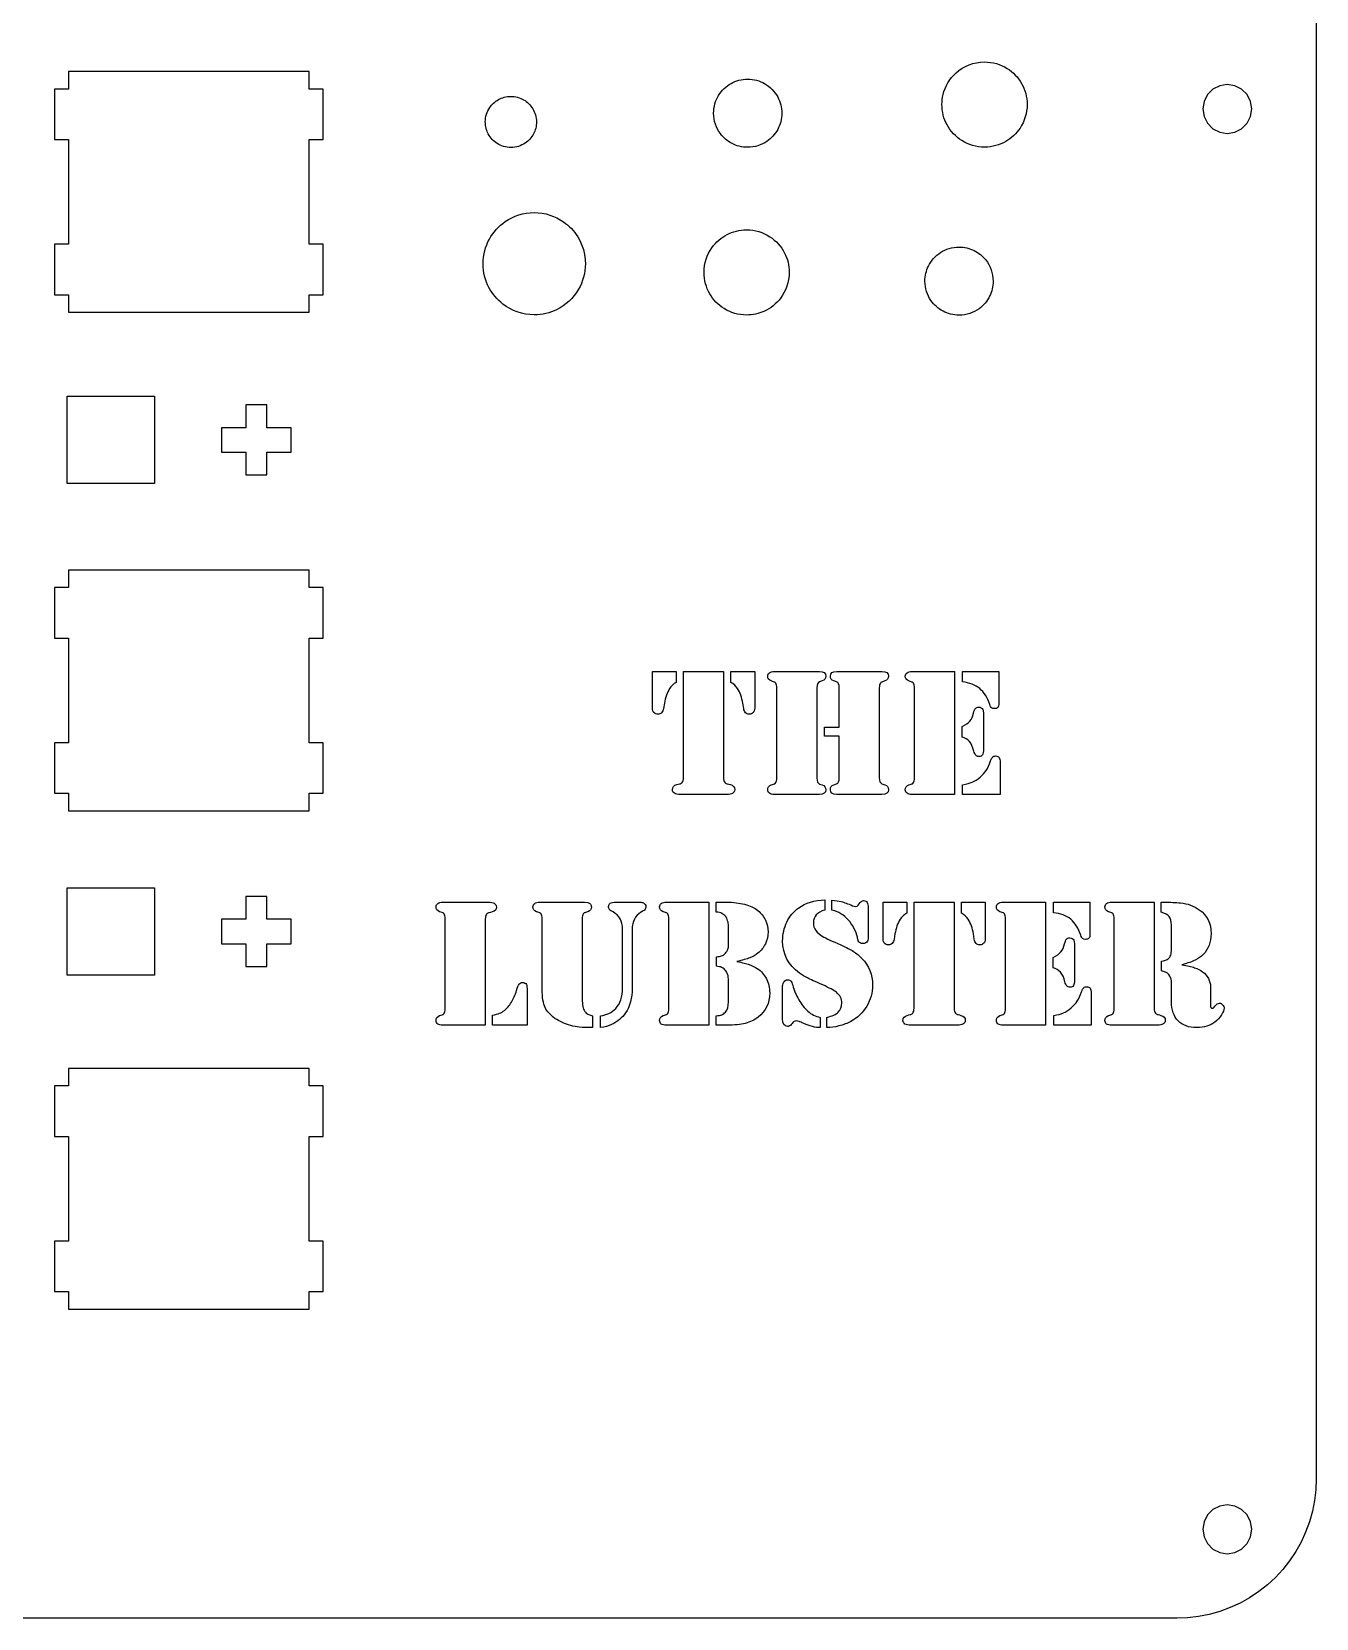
# Model space of a CAD drawing. Extents: x 5 to 266, y 5 to 178.
# Drawn here: x 192.1 to 265.7, y 5 to 96 of the extents above; entities that cross this region are included whole.
import ezdxf

# ---------------------------------------------------------------- set-up
doc = ezdxf.new("R2010")
doc.units = 0
doc.layers.get('0').update_dxf_attribs({"linetype": 'CONTINUOUS'})

msp = doc.modelspace()

# ---------------------------------------------------------------- linework, layer by layer
at = {"color": 7}
for p, q in [((265.701, 170.076), (265.702, 13)), ((194.176, 93.676), (194.176, 92.676)), ((207.976, 93.676), (194.176, 93.676)), ((207.976, 92.676), (207.976, 93.676)), ((260.169, 92.87), (259.779, 92.671)), ((260.602, 92.938), (260.169, 92.87)), ((261.034, 92.87), (260.602, 92.938)), ((261.424, 92.671), (261.034, 92.87)), ((194.176, 92.676), (193.376, 92.676)), ((193.376, 92.676), (193.376, 89.776)), ((208.776, 92.676), (207.976, 92.676)), ((208.776, 89.776), (208.776, 92.676)), ((259.27, 91.971), (259.202, 91.538)), ((259.469, 92.361), (259.27, 91.971)), ((259.779, 92.671), (259.469, 92.361)), ((261.734, 92.361), (261.424, 92.671)), ((261.933, 91.971), (261.734, 92.361)), ((262.001, 91.538), (261.933, 91.971)), ((235.06176, 91.290715), (235.06176, 91.290715)), ((249.12709, 91.790716), (249.12708, 91.790716)), ((259.202, 91.538), (259.27, 91.106)), ((259.27, 91.106), (259.469, 90.716)), ((261.734, 90.716), (261.933, 91.106)), ((261.933, 91.106), (262.001, 91.538)), ((220.99643, 90.790708), (220.99643, 90.790708)), ((259.469, 90.716), (259.779, 90.406)), ((259.779, 90.406), (260.169, 90.207)), ((260.169, 90.207), (260.602, 90.138)), ((260.602, 90.138), (261.034, 90.207)), ((261.034, 90.207), (261.424, 90.406)), ((261.424, 90.406), (261.734, 90.716)), ((193.376, 89.776), (194.176, 89.776)), ((194.176, 89.776), (194.176, 83.776)), ((207.976, 83.776), (207.976, 89.776)), ((207.976, 89.776), (208.776, 89.776)), ((194.176, 83.776), (193.376, 83.776)), ((193.376, 83.776), (193.376, 80.876)), ((208.776, 83.776), (207.976, 83.776)), ((208.776, 80.876), (208.776, 83.776)), ((223.80087, 82.66333), (223.80087, 82.66333)), ((235.48834, 82.16333), (235.48834, 82.16333)), ((247.17582, 81.66333), (247.17582, 81.66333)), ((193.376, 80.876), (194.176, 80.876)), ((194.176, 80.876), (194.176, 79.876)), ((207.976, 79.876), (207.976, 80.876)), ((207.976, 80.876), (208.776, 80.876)), ((194.176, 79.876), (207.976, 79.876)), ((194.10195, 75.062732), (199.10195, 75.062732)), ((194.10195, 70.062732), (194.10195, 75.062732)), ((199.10195, 75.062732), (199.10195, 70.062732)), ((204.336368, 74.562613), (204.336368, 73.262434)), ((205.536295, 74.562613), (204.336368, 74.562613)), ((205.536295, 73.262434), (205.536295, 74.562613)), ((204.336368, 73.262434), (202.936454, 73.262434)), ((202.936454, 73.262434), (202.936454, 71.862519)), ((206.93621, 73.262434), (205.536295, 73.262434)), ((206.93621, 71.862519), (206.93621, 73.262434)), ((202.936454, 71.862519), (204.336368, 71.862519)), ((204.336368, 71.862519), (204.336368, 70.562856)), ((205.536295, 70.562856), (205.536295, 71.862519)), ((205.536295, 71.862519), (206.93621, 71.862519)), ((199.10195, 70.062732), (194.10195, 70.062732)), ((204.336368, 70.562856), (205.536295, 70.562856)), ((194.176, 65.101), (194.176, 64.101)), ((207.976, 65.101), (194.176, 65.101)), ((207.976, 64.101), (207.976, 65.101)), ((194.176, 64.101), (193.376, 64.101)), ((193.376, 64.101), (193.376, 61.201)), ((208.776, 64.101), (207.976, 64.101)), ((208.776, 61.201), (208.776, 64.101)), ((193.376, 61.201), (194.176, 61.201)), ((194.176, 61.201), (194.176, 55.201)), ((207.976, 55.201), (207.976, 61.201)), ((207.976, 61.201), (208.776, 61.201)), ((227.649032, 59.286281), (229.008123, 59.286281)), ((227.649032, 57.172716), (227.649032, 59.286281)), ((229.008123, 59.286281), (229.008123, 58.660997)), ((229.426702, 53.214303), (229.426702, 59.286281)), ((229.426702, 59.286281), (231.721136, 59.286281)), ((231.721136, 59.286281), (231.721136, 53.214303)), ((232.15005, 58.660997), (232.15005, 59.286281)), ((232.15005, 59.286281), (233.50914, 59.286281)), ((233.50914, 59.286281), (233.50914, 57.172716)), ((234.640853, 59.286281), (234.775214, 59.286281)), ((234.775214, 59.286281), (237.079981, 59.286281)), ((237.079981, 59.286281), (237.214341, 59.286281)), ((238.216864, 59.286281), (238.351222, 59.286281)), ((238.351222, 59.286281), (240.650824, 59.286281)), ((240.650824, 59.286281), (240.790349, 59.286281)), ((242.531845, 59.286281), (242.666205, 59.286281)), ((242.666205, 59.286281), (244.965805, 59.286281)), ((244.965805, 59.286281), (244.965805, 52.23245)), ((245.425725, 59.286281), (247.508287, 59.286281)), ((245.425725, 58.681669), (245.425725, 59.286281)), ((247.508287, 59.286281), (247.508287, 57.456936)), ((234.780381, 53.172962), (234.780381, 58.345772)), ((237.074813, 58.345772), (237.074813, 53.172962)), ((237.384873, 58.738512), (237.224676, 58.686836)), ((238.206529, 58.686836), (238.041164, 58.738512)), ((238.356389, 56.092679), (238.356389, 58.345772)), ((240.650824, 58.345772), (240.650824, 53.193631)), ((242.671373, 53.172962), (242.671373, 58.345772)), ((228.331163, 57.472441), (228.279487, 57.157214)), ((232.878689, 57.157214), (232.827013, 57.472441)), ((246.619464, 56.805813), (246.619464, 54.836942)), ((237.514064, 56.092679), (238.356389, 56.092679)), ((237.514064, 55.581083), (237.514064, 56.092679)), ((238.356389, 55.581083), (237.514064, 55.581083)), ((238.356389, 53.193631), (238.356389, 55.581083)), ((245.399901, 55.524237), (245.399901, 56.123685)), ((245.399901, 55.524237), (245.399901, 55.524237)), ((194.176, 55.201), (193.376, 55.201)), ((193.376, 55.201), (193.376, 52.301)), ((208.776, 55.201), (207.976, 55.201)), ((208.776, 52.301), (208.776, 55.201)), ((247.580645, 54.056628), (247.580645, 52.23245)), ((237.224676, 52.831895), (237.384873, 52.78022)), ((238.041164, 52.790554), (238.206529, 52.8474)), ((240.805854, 52.8474), (240.971218, 52.790554)), ((245.430905, 52.23245), (245.430905, 52.790554)), ((193.376, 52.301), (194.176, 52.301)), ((194.176, 52.301), (194.176, 51.301)), ((207.976, 51.301), (207.976, 52.301)), ((207.976, 52.301), (208.776, 52.301)), ((229.421534, 52.23245), (229.251002, 52.23245)), ((231.726304, 52.23245), (229.421534, 52.23245)), ((231.896836, 52.23245), (231.726304, 52.23245)), ((234.775214, 52.23245), (234.640853, 52.23245)), ((237.079981, 52.23245), (234.775214, 52.23245)), ((237.214341, 52.23245), (237.079981, 52.23245)), ((238.351222, 52.23245), (238.206529, 52.23245)), ((240.650824, 52.23245), (238.351222, 52.23245)), ((240.790349, 52.23245), (240.650824, 52.23245)), ((242.666205, 52.23245), (242.531845, 52.23245)), ((244.965805, 52.23245), (242.666205, 52.23245)), ((247.580645, 52.23245), (245.430905, 52.23245)), ((194.176, 51.301), (207.976, 51.301)), ((194.10195, 46.875495), (199.10195, 46.875495)), ((194.10195, 41.875495), (194.10195, 46.875495)), ((199.10195, 46.875495), (199.10195, 41.875495)), ((204.336368, 46.375376), (204.336368, 45.075197)), ((205.536295, 46.375376), (204.336368, 46.375376)), ((205.536295, 45.075197), (205.536295, 46.375376)), ((215.629096, 46.057115), (215.763454, 46.057115)), ((215.763454, 46.057115), (218.068224, 46.057115)), ((218.068224, 46.057115), (218.243923, 46.057115)), ((221.184312, 46.057115), (221.31867, 46.057115)), ((221.31867, 46.057115), (223.623439, 46.057115)), ((223.623439, 46.057115), (223.757797, 46.057115)), ((223.757797, 46.057115), (223.943834, 46.036451)), ((225.550971, 46.057115), (226.817042, 46.057115)), ((228.444851, 46.057115), (228.579209, 46.057115)), ((228.579209, 46.057115), (230.878809, 46.057115)), ((230.878809, 46.057115), (230.878809, 39.003284)), ((231.29739, 45.488676), (231.29739, 46.057115)), ((231.29739, 46.057115), (231.891668, 46.057115)), ((237.529566, 46.196643), (237.529566, 45.602362)), ((237.529566, 46.196643), (237.529566, 46.196643)), ((237.93781, 45.602362), (237.93781, 46.170804)), ((237.93781, 45.602362), (237.93781, 45.602362)), ((239.436426, 45.881416), (239.550115, 46.031278)), ((240.020372, 45.726386), (240.020372, 44.021064)), ((240.867864, 46.057115), (242.226955, 46.057115)), ((240.867864, 43.943549), (240.867864, 46.057115)), ((242.226955, 46.057115), (242.226955, 45.43183)), ((242.645533, 39.985136), (242.645533, 46.057115)), ((242.645533, 46.057115), (244.939968, 46.057115)), ((244.939968, 46.057115), (244.939968, 39.985136)), ((245.368882, 45.43183), (245.368882, 46.057115)), ((245.368882, 46.057115), (246.727972, 46.057115)), ((246.727972, 46.057115), (246.727972, 43.943549)), ((247.751166, 46.057115), (247.885524, 46.057115)), ((247.885524, 46.057115), (250.185124, 46.057115)), ((250.185124, 46.057115), (250.185124, 39.003284)), ((250.645046, 46.057115), (252.727606, 46.057115)), ((250.645046, 45.452502), (250.645046, 46.057115)), ((252.727606, 46.057115), (252.727606, 44.22777)), ((253.973007, 46.057115), (254.107365, 46.057115)), ((254.107365, 46.057115), (256.406968, 46.057115)), ((256.406968, 46.057115), (256.406968, 39.985136)), ((256.81522, 45.483501), (256.81522, 46.057107)), ((256.81522, 46.057107), (256.949578, 46.057107)), ((204.336368, 45.075197), (202.936454, 45.075197)), ((202.936454, 45.075197), (202.936454, 43.675282)), ((206.93621, 45.075197), (205.536295, 45.075197)), ((206.93621, 43.675282), (206.93621, 45.075197)), ((215.768622, 39.943795), (215.768622, 45.116606)), ((218.063054, 45.080432), (218.063054, 39.003284)), ((221.323837, 41.065174), (221.323837, 45.116606)), ((223.618272, 45.116611), (223.618272, 40.780958)), ((228.584377, 39.943795), (228.584377, 45.116606)), ((232.005357, 43.809191), (232.005357, 44.703194)), ((247.890692, 39.943795), (247.890692, 45.116606)), ((254.112533, 39.943795), (254.112533, 45.116606)), ((257.399163, 43.375102), (257.399163, 44.744528)), ((202.936454, 43.675282), (204.336368, 43.675282)), ((204.336368, 43.675282), (204.336368, 42.375619)), ((205.536295, 42.375619), (205.536295, 43.675282)), ((205.536295, 43.675282), (206.93621, 43.675282)), ((225.933376, 41.137519), (225.933376, 44.506823)), ((226.481146, 44.506813), (226.481146, 41.132341)), ((232.005357, 43.52497), (232.005357, 43.809191)), ((241.549994, 44.243274), (241.498316, 43.928047)), ((246.09752, 43.928047), (246.045842, 44.243274)), ((231.312892, 42.38809), (231.312892, 42.925525)), ((250.619197, 42.295071), (250.619197, 42.894519)), ((251.838759, 43.576646), (251.838759, 41.607776)), ((199.10195, 41.875495), (194.10195, 41.875495)), ((204.336368, 42.375619), (205.536295, 42.375619)), ((232.485946, 42.656806), (232.485946, 42.656806)), ((250.619197, 42.295071), (250.619197, 42.295071)), ((256.820387, 42.114196), (256.820387, 42.667133)), ((257.993441, 42.460427), (257.993433, 42.460435)), ((220.455673, 41.106515), (220.455673, 39.003284)), ((221.323832, 41.065179), (221.323837, 41.065174)), ((232.005357, 40.346869), (232.005357, 41.519926)), ((235.11111, 39.375364), (235.11111, 41.256385)), ((257.399155, 40.341694), (257.399155, 41.209858)), ((259.636744, 41.209866), (259.636744, 40.140164)), ((252.799943, 40.827461), (252.799943, 39.003284)), ((218.481635, 39.003284), (218.481635, 39.58206)), ((224.20221, 39.540724), (224.20221, 38.863761)), ((224.677637, 38.863756), (224.677637, 39.540718)), ((231.29739, 39.003284), (231.29739, 39.545886)), ((237.26085, 39.452879), (237.26085, 39.452869)), ((237.26085, 39.452869), (237.26085, 38.863756)), ((237.653589, 38.863756), (237.653589, 39.452869)), ((250.650203, 39.003284), (250.650203, 39.561388)), ((215.763454, 39.003284), (215.629096, 39.003284)), ((218.063054, 39.003284), (215.763454, 39.003284)), ((220.455673, 39.003284), (218.481635, 39.003284)), ((224.20221, 38.863761), (224.088521, 38.863761)), ((224.677637, 38.863745), (224.677637, 38.863756)), ((228.579209, 39.003284), (228.444851, 39.003284)), ((230.878809, 39.003284), (228.579209, 39.003284)), ((231.912338, 39.003284), (231.29739, 39.003284)), ((242.640366, 39.003284), (242.469834, 39.003284)), ((244.945136, 39.003284), (242.640366, 39.003284)), ((245.115668, 39.003284), (244.945136, 39.003284)), ((247.885524, 39.003284), (247.751166, 39.003284)), ((250.185124, 39.003284), (247.885524, 39.003284)), ((252.799943, 39.003284), (250.650203, 39.003284)), ((254.107365, 39.003284), (253.973007, 39.003284)), ((256.412135, 39.003284), (254.107365, 39.003284)), ((256.587834, 39.003284), (256.412135, 39.003284)), ((194.176, 36.526), (194.176, 35.526)), ((207.976, 36.526), (194.176, 36.526)), ((207.976, 35.526), (207.976, 36.526)), ((194.176, 35.526), (193.376, 35.526)), ((193.376, 35.526), (193.376, 32.626)), ((208.776, 35.526), (207.976, 35.526)), ((208.776, 32.626), (208.776, 35.526)), ((193.376, 32.626), (194.176, 32.626)), ((194.176, 32.626), (194.176, 26.626)), ((207.976, 26.626), (207.976, 32.626)), ((207.976, 32.626), (208.776, 32.626)), ((194.176, 26.626), (193.376, 26.626)), ((193.376, 26.626), (193.376, 23.726)), ((208.776, 26.626), (207.976, 26.626)), ((208.776, 23.726), (208.776, 26.626)), ((193.376, 23.726), (194.176, 23.726)), ((194.176, 23.726), (194.176, 22.726)), ((207.976, 22.726), (207.976, 23.726)), ((207.976, 23.726), (208.776, 23.726)), ((194.176, 22.726), (207.976, 22.726)), ((265.702, 13), (265.677, 12.373)), ((265.677, 12.373), (265.603, 11.749)), ((259.469, 10.923), (259.27, 10.533)), ((259.779, 11.233), (259.469, 10.923)), ((260.169, 11.432), (259.779, 11.233)), ((260.602, 11.5), (260.169, 11.432)), ((261.034, 11.432), (260.602, 11.5)), ((261.424, 11.233), (261.034, 11.432)), ((261.734, 10.923), (261.424, 11.233)), ((261.933, 10.533), (261.734, 10.923)), ((265.48, 11.133), (265.31, 10.528)), ((265.603, 11.749), (265.48, 11.133)), ((259.27, 10.533), (259.202, 10.1)), ((259.202, 10.1), (259.27, 9.668)), ((262.001, 10.1), (261.933, 10.533)), ((261.933, 9.668), (262.001, 10.1)), ((265.31, 10.528), (265.093, 9.939)), ((259.27, 9.668), (259.469, 9.278)), ((259.469, 9.278), (259.779, 8.968)), ((261.424, 8.968), (261.734, 9.278)), ((261.734, 9.278), (261.933, 9.668)), ((264.83, 9.369), (264.523, 8.821)), ((265.093, 9.939), (264.83, 9.369)), ((259.779, 8.968), (260.169, 8.769)), ((260.169, 8.769), (260.602, 8.701)), ((260.602, 8.701), (261.034, 8.769)), ((261.034, 8.769), (261.424, 8.968)), ((264.174, 8.298), (263.785, 7.805)), ((264.523, 8.821), (264.174, 8.298)), ((263.358, 7.344), (262.897, 6.917)), ((263.785, 7.805), (263.358, 7.344)), ((262.404, 6.528), (261.881, 6.179)), ((262.897, 6.917), (262.404, 6.528)), ((260.763, 5.609), (260.174, 5.392)), ((261.333, 5.872), (260.763, 5.609)), ((261.881, 6.179), (261.333, 5.872)), ((257.702, 5), (13.001, 5)), ((258.328, 5.025), (257.702, 5)), ((258.953, 5.099), (258.328, 5.025)), ((259.568, 5.222), (258.953, 5.099)), ((260.174, 5.392), (259.568, 5.222))]:
    msp.add_line(p, q, dxfattribs=at)
for points in [[(245.05144, 93.606858), (245.48414, 93.99622), (246.05671, 94.233169), (246.68463, 94.23317)], [(246.68463, 94.23317), (247.1617, 94.233171), (247.60683, 94.096395), (247.98293, 93.859916)], [(247.98293, 93.859916), (248.32239, 93.646479), (248.60562, 93.351823), (248.80536, 93.003207)], [(231.44107, 92.311053), (231.61613, 92.596401), (231.86241, 92.833341), (232.15516, 92.997127)], [(232.15516, 92.997127), (232.437, 93.154802), (232.7619, 93.244679), (233.1078, 93.244678)], [(233.1078, 93.244678), (233.46046, 93.244678), (233.79129, 93.151248), (234.07691, 92.987801)], [(234.07691, 92.987801), (234.39222, 92.807355), (234.65242, 92.541564), (234.82602, 92.221913)], [(244.30807, 92.356593), (244.42445, 92.847218), (244.68883, 93.280558), (245.05144, 93.606858)], [(248.80536, 93.003207), (249.01007, 92.645936), (249.12709, 92.231992), (249.12709, 91.790716)], [(218.32292, 91.620564), (218.45041, 91.805808), (218.61942, 91.96027), (218.8165, 92.070526)], [(218.8165, 92.070526), (219.02787, 92.188775), (219.27154, 92.256179), (219.53095, 92.256179)], [(219.53095, 92.256179), (219.79736, 92.256181), (220.04717, 92.185089), (220.26244, 92.060848)], [(220.26244, 92.060848), (220.47654, 91.937284), (220.65647, 91.761144), (220.78459, 91.550071)], [(231.15383, 91.290715), (231.15383, 91.664662), (231.25888, 92.014075), (231.44107, 92.311053)], [(234.82602, 92.221913), (234.97637, 91.945091), (235.06176, 91.627876), (235.06176, 91.290715)], [(244.24217, 91.790716), (244.24217, 91.985509), (244.26497, 92.174976), (244.30807, 92.356593)], [(218.06548, 90.790708), (218.06548, 91.098772), (218.16058, 91.384634), (218.32292, 91.620564)], [(220.78459, 91.550071), (220.91903, 91.328613), (220.99643, 91.0687), (220.99643, 90.790708)], [(231.543, 90.120312), (231.2986, 90.446543), (231.15383, 90.851723), (231.15383, 91.290715)], [(235.06176, 91.290715), (235.06176, 90.955948), (234.97756, 90.640843), (234.82921, 90.365418)], [(244.53621, 90.627882), (244.34868, 90.973635), (244.24217, 91.369738), (244.24217, 91.790716)], [(249.12708, 91.790716), (249.12708, 91.292983), (248.9782, 90.830024), (248.72254, 90.443942)], [(218.23786, 90.100523), (218.12785, 90.306191), (218.06548, 90.541166), (218.06548, 90.790708)], [(218.74917, 89.550957), (218.53476, 89.686449), (218.35793, 89.876027), (218.23786, 90.100523)], [(220.82766, 90.107316), (220.71503, 89.894037), (220.55132, 89.711905), (220.35281, 89.577203)], [(220.99643, 90.790708), (220.99643, 90.543909), (220.93543, 90.311359), (220.82766, 90.107316)], [(232.18831, 89.56618), (231.93461, 89.701729), (231.71432, 89.891623), (231.543, 90.120312)], [(234.82921, 90.365418), (234.67895, 90.086462), (234.46287, 89.848209), (234.20175, 89.671456)], [(245.38689, 89.721163), (245.03118, 89.944684), (244.73717, 90.257374), (244.53621, 90.627882)], [(248.72254, 90.443942), (248.5137, 90.128565), (248.23361, 89.864487), (247.90522, 89.674655)], [(219.53095, 89.325236), (219.24352, 89.325236), (218.97542, 89.407986), (218.74917, 89.550957)], [(220.35281, 89.577203), (220.11843, 89.418157), (219.83554, 89.325234), (219.53095, 89.325236)], [(233.1078, 89.336754), (232.77538, 89.336753), (232.46235, 89.419764), (232.18831, 89.56618)], [(234.20175, 89.671456), (233.88961, 89.460164), (233.51312, 89.336754), (233.1078, 89.336754)], [(246.68462, 89.348263), (246.20779, 89.348263), (245.76288, 89.484903), (245.38689, 89.721163)], [(247.90522, 89.674655), (247.54611, 89.467063), (247.12924, 89.348262), (246.68462, 89.348263)], [(219.20898, 85.078577), (219.68107, 85.403863), (220.25326, 85.594309), (220.86993, 85.59431)], [(220.86993, 85.59431), (221.49423, 85.594309), (222.07294, 85.399119), (222.54837, 85.066436)], [(218.3002, 84.074081), (218.5211, 84.4756), (218.83336, 84.819768), (219.20898, 85.078577)], [(222.54837, 85.066436), (222.87369, 84.838793), (223.15064, 84.546772), (223.36075, 84.208861)], [(231.92426, 84.333603), (232.26014, 84.507545), (232.64154, 84.605804), (233.04589, 84.605804)], [(233.04589, 84.605804), (233.53729, 84.605804), (233.9948, 84.460684), (234.3779, 84.210963)], [(217.93899, 82.66333), (217.93898, 83.174744), (218.06996, 83.655567), (218.3002, 84.074081)], [(223.36075, 84.208861), (223.63975, 83.76017), (223.80088, 83.230567), (223.80087, 82.66333)], [(231.05836, 83.583286), (231.28277, 83.896842), (231.57954, 84.155083), (231.92426, 84.333603)], [(234.3779, 84.210963), (234.73508, 83.978136), (235.02757, 83.654382), (235.22254, 83.27254)], [(230.60344, 82.16333), (230.60344, 82.69292), (230.77198, 83.183145), (231.05836, 83.583286)], [(235.22254, 83.27254), (235.39249, 82.93969), (235.48834, 82.5627), (235.48834, 82.16333)], [(243.46989, 82.52954), (243.62769, 82.84809), (243.86982, 83.117453), (244.16709, 83.308443)], [(244.16709, 83.308443), (244.47134, 83.503921), (244.83336, 83.617302), (245.22186, 83.6173)], [(245.22186, 83.6173), (245.53361, 83.6173), (245.8283, 83.54429), (246.08978, 83.414441)], [(246.08978, 83.414441), (246.34826, 83.28608), (246.57429, 83.102173), (246.75223, 82.87833)], [(246.75223, 82.87833), (247.0174, 82.54478), (247.17582, 82.12256), (247.17582, 81.66333)], [(218.27548, 81.29852), (218.06061, 81.70613), (217.93899, 82.17053), (217.93899, 82.66333)], [(223.80087, 82.66333), (223.80087, 82.13037), (223.65862, 81.63063), (223.41001, 81.20002)], [(230.93169, 80.93951), (230.72295, 81.29935), (230.60344, 81.71738), (230.60344, 82.16333)], [(235.48834, 82.16333), (235.48834, 81.61458), (235.30738, 81.10809), (235.00187, 80.7003)], [(243.26789, 81.66333), (243.26789, 81.9744), (243.34059, 82.26848), (243.46989, 82.52954)], [(219.06854, 80.35114), (218.74166, 80.60618), (218.47026, 80.92901), (218.27548, 81.29852)], [(223.41001, 81.20002), (223.11842, 80.69494), (222.68051, 80.28496), (222.15421, 80.028)], [(243.61238, 80.55505), (243.39511, 80.86997), (243.26789, 81.25179), (243.26789, 81.66333)], [(247.17582, 81.66333), (247.17582, 81.35533), (247.10452, 81.06398), (246.97763, 80.80486)], [(220.86993, 79.73238), (220.19075, 79.73238), (219.56552, 79.9634), (219.06854, 80.35114)], [(231.7511, 80.09193), (231.41377, 80.30323), (231.13175, 80.59464), (230.93169, 80.93951)], [(233.04589, 79.72087), (232.5703, 79.72087), (232.12646, 79.8568), (231.7511, 80.09193)], [(235.00187, 80.7003), (234.75294, 80.36804), (234.42134, 80.1013), (234.03758, 79.93059)], [(244.30571, 79.93701), (244.02794, 80.08472), (243.79005, 80.29752), (243.61238, 80.55505)], [(246.37205, 80.08359), (246.04936, 79.84824), (245.65183, 79.70936), (245.22186, 79.70936)], [(246.97763, 80.80486), (246.83702, 80.51782), (246.6281, 80.27033), (246.37205, 80.08359)], [(222.15421, 80.028), (221.76639, 79.83864), (221.33057, 79.73238), (220.86993, 79.73238)], [(234.03758, 79.93059), (233.73453, 79.79579), (233.39896, 79.72087), (233.04589, 79.72087)], [(245.22186, 79.70936), (244.89079, 79.70936), (244.57895, 79.79166), (244.30571, 79.93701)], [(234.253281, 59.017565), (234.253281, 59.103692), (234.286009, 59.169149), (234.351465, 59.213936)], [(234.351465, 59.213936), (234.420368, 59.262166), (234.516831, 59.286281), (234.640853, 59.286281)], [(237.214341, 59.286281), (237.458943, 59.286281), (237.581244, 59.196709), (237.581244, 59.017565)], [(237.844793, 59.017565), (237.844793, 59.196709), (237.968817, 59.286281), (238.216864, 59.286281)], [(240.790349, 59.286281), (241.048732, 59.286281), (241.177924, 59.196709), (241.177924, 59.017565)], [(242.144272, 59.017565), (242.144272, 59.103692), (242.177, 59.169149), (242.242457, 59.213936)], [(242.242457, 59.213936), (242.311359, 59.262166), (242.407822, 59.286281), (242.531845, 59.286281)], [(228.630885, 58.304431), (228.482747, 58.070164), (228.382839, 57.792834), (228.331163, 57.472441)], [(229.008123, 58.660997), (228.846203, 58.56798), (228.720457, 58.449125), (228.630885, 58.304431)], [(232.527287, 58.304431), (232.434271, 58.449125), (232.308525, 58.56798), (232.15005, 58.660997)], [(232.827013, 57.472441), (232.775336, 57.792834), (232.675428, 58.070164), (232.527287, 58.304431)], [(234.459987, 58.738512), (234.322183, 58.783299), (234.253281, 58.876317), (234.253281, 59.017565)], [(234.656358, 58.666164), (234.639125, 58.676501), (234.573668, 58.700616), (234.459987, 58.738512)], [(234.718368, 58.609321), (234.697699, 58.640327), (234.677029, 58.659274), (234.656358, 58.666164)], [(234.780381, 58.345772), (234.780381, 58.46635), (234.75971, 58.5542), (234.718368, 58.609321)], [(237.224676, 58.686836), (237.124768, 58.652386), (237.074813, 58.538698), (237.074813, 58.345772)], [(237.581244, 59.017565), (237.581244, 58.872872), (237.515787, 58.779854), (237.384873, 58.738512)], [(238.041164, 58.738512), (237.91025, 58.779854), (237.844793, 58.872872), (237.844793, 59.017565)], [(238.356389, 58.345772), (238.356389, 58.538698), (238.306436, 58.652386), (238.206529, 58.686836)], [(240.712834, 58.609321), (240.671494, 58.5542), (240.650824, 58.46635), (240.650824, 58.345772)], [(240.76968, 58.666164), (240.752447, 58.659267), (240.733498, 58.64032), (240.712834, 58.609321)], [(240.971218, 58.738512), (240.857529, 58.700616), (240.790349, 58.676501), (240.76968, 58.666164)], [(241.177924, 59.017565), (241.177924, 58.876317), (241.109022, 58.783299), (240.971218, 58.738512)], [(242.350978, 58.738512), (242.213174, 58.783299), (242.144272, 58.876317), (242.144272, 59.017565)], [(242.547349, 58.666164), (242.530116, 58.676501), (242.464659, 58.700616), (242.350978, 58.738512)], [(242.60936, 58.609321), (242.588689, 58.640327), (242.568018, 58.659274), (242.547349, 58.666164)], [(242.671373, 58.345772), (242.671373, 58.46635), (242.650702, 58.5542), (242.60936, 58.609321)], [(246.407578, 58.304431), (246.156086, 58.514581), (245.828802, 58.640327), (245.425725, 58.681669)], [(246.986354, 57.389759), (246.85544, 57.789389), (246.662514, 58.09428), (246.407578, 58.304431)], [(247.084538, 57.198555), (247.050087, 57.22956), (247.017359, 57.293295), (246.986354, 57.389759)], [(247.508287, 57.456936), (247.508287, 57.350138), (247.487616, 57.272624), (247.446274, 57.224394)], [(227.731715, 56.929836), (227.676593, 56.991849), (227.649032, 57.072809), (227.649032, 57.172716)], [(227.953925, 56.836819), (227.864351, 56.836819), (227.790281, 56.867825), (227.731715, 56.929836)], [(228.165798, 56.919501), (228.110676, 56.86438), (228.040052, 56.836819), (227.953925, 56.836819)], [(228.279487, 57.157214), (228.262254, 57.057305), (228.224357, 56.978068), (228.165798, 56.919501)], [(232.987207, 56.919501), (232.932086, 56.978068), (232.895913, 57.057305), (232.878689, 57.157214)], [(233.20425, 56.836819), (233.118123, 56.836819), (233.045776, 56.86438), (232.987207, 56.919501)], [(233.421291, 56.929836), (233.366169, 56.867825), (233.293822, 56.836819), (233.20425, 56.836819)], [(233.50914, 57.172716), (233.50914, 57.072809), (233.479857, 56.991849), (233.421291, 56.929836)], [(245.399901, 56.123685), (245.599717, 56.220147), (245.747855, 56.325223), (245.844317, 56.438912)], [(245.844317, 56.438912), (245.94078, 56.5526), (246.011406, 56.704184), (246.056192, 56.893665)], [(246.056192, 56.893665), (246.083753, 57.024577), (246.119926, 57.114149), (246.164711, 57.162381)], [(246.164711, 57.162381), (246.209498, 57.214058), (246.273233, 57.239896), (246.355915, 57.239896)], [(246.355915, 57.239896), (246.466158, 57.239896), (246.54195, 57.196832), (246.58329, 57.110705)], [(246.58329, 57.110705), (246.607406, 57.065918), (246.619464, 56.964287), (246.619464, 56.805813)], [(247.249903, 57.152046), (247.174112, 57.152046), (247.11899, 57.167549), (247.084538, 57.198555)], [(247.446274, 57.224394), (247.404933, 57.176162), (247.339476, 57.152046), (247.249903, 57.152046)], [(245.81848, 55.271023), (245.711682, 55.398492), (245.572156, 55.482897), (245.399901, 55.524237)], [(246.071694, 54.723253), (246.013128, 54.960966), (245.928723, 55.143556), (245.81848, 55.271023)], [(246.180216, 54.480374), (246.135429, 54.528606), (246.099255, 54.609566), (246.071694, 54.723253)], [(246.619464, 54.836942), (246.619464, 54.675023), (246.600516, 54.563057), (246.562621, 54.501046)], [(246.36625, 54.408026), (246.287012, 54.408026), (246.225001, 54.432142), (246.180216, 54.480374)], [(246.562621, 54.501046), (246.52817, 54.439033), (246.462713, 54.408026), (246.36625, 54.408026)], [(246.779661, 53.61221), (246.869233, 53.750014), (246.953638, 53.930881), (247.032875, 54.154812)], [(247.032875, 54.154812), (247.070773, 54.265055), (247.110391, 54.339125), (247.151732, 54.377022)], [(247.151732, 54.377022), (247.193074, 54.418363), (247.249917, 54.439033), (247.322263, 54.439033)], [(247.322263, 54.439033), (247.418727, 54.439033), (247.485906, 54.40975), (247.523802, 54.351183)], [(247.523802, 54.351183), (247.561697, 54.296062), (247.580645, 54.197876), (247.580645, 54.056628)], [(228.791082, 52.511503), (228.791082, 52.663087), (228.873765, 52.757826), (229.039129, 52.795722)], [(229.039129, 52.795722), (229.173488, 52.830174), (229.252726, 52.850845), (229.276842, 52.857735)], [(229.276842, 52.857735), (229.300957, 52.868071), (229.325072, 52.890464), (229.349187, 52.924915)], [(229.349187, 52.924915), (229.400863, 52.983481), (229.426702, 53.079944), (229.426702, 53.214303)], [(231.721136, 53.214303), (231.721136, 53.079944), (231.746975, 52.983481), (231.798651, 52.924915)], [(231.798651, 52.924915), (231.826212, 52.890463), (231.852051, 52.868069), (231.876166, 52.857735)], [(231.876166, 52.857735), (231.900281, 52.850838), (231.979517, 52.830167), (232.113876, 52.795722)], [(232.113876, 52.795722), (232.279241, 52.757826), (232.361923, 52.663087), (232.361923, 52.511503)], [(234.253281, 52.501166), (234.253281, 52.642415), (234.322183, 52.735433), (234.459987, 52.78022)], [(234.459987, 52.78022), (234.573675, 52.818115), (234.639132, 52.840508), (234.656358, 52.8474)], [(234.656358, 52.8474), (234.677029, 52.857736), (234.697699, 52.878406), (234.718368, 52.90941)], [(234.718368, 52.90941), (234.75971, 52.964532), (234.780381, 53.052382), (234.780381, 53.172962)], [(237.074813, 53.172962), (237.074813, 52.980036), (237.124768, 52.866348), (237.224676, 52.831895)], [(237.384873, 52.78022), (237.515787, 52.738879), (237.581244, 52.645862), (237.581244, 52.501166)], [(237.844793, 52.506334), (237.844793, 52.651029), (237.91025, 52.745769), (238.041164, 52.790554)], [(238.206529, 52.8474), (238.306436, 52.878406), (238.356389, 52.993816), (238.356389, 53.193631)], [(240.650824, 53.193631), (240.650824, 53.004151), (240.7025, 52.88874), (240.805854, 52.8474)], [(240.971218, 52.790554), (241.109022, 52.745769), (241.177924, 52.651029), (241.177924, 52.506334)], [(242.144272, 52.501166), (242.144272, 52.642415), (242.213174, 52.735433), (242.350978, 52.78022)], [(242.350978, 52.78022), (242.464666, 52.818115), (242.530123, 52.840508), (242.547349, 52.8474)], [(242.547349, 52.8474), (242.568018, 52.857736), (242.588689, 52.878406), (242.60936, 52.90941)], [(242.60936, 52.90941), (242.650702, 52.964532), (242.671373, 53.052382), (242.671373, 53.172962)], [(245.430905, 52.790554), (245.654838, 52.825007), (245.839151, 52.873238), (245.983845, 52.93525)], [(245.983845, 52.93525), (246.131983, 52.997261), (246.280123, 53.092001), (246.428263, 53.21947)], [(246.428263, 53.21947), (246.576401, 53.346938), (246.693534, 53.477851), (246.779661, 53.61221)], [(228.904771, 52.299628), (228.828979, 52.34786), (228.791082, 52.418485), (228.791082, 52.511503)], [(229.251002, 52.23245), (229.099419, 52.23245), (228.984009, 52.254843), (228.904771, 52.299628)], [(232.227565, 52.29446), (232.162109, 52.25312), (232.051866, 52.23245), (231.896836, 52.23245)], [(232.361923, 52.511503), (232.361923, 52.42193), (232.317137, 52.349582), (232.227565, 52.29446)], [(234.351465, 52.299628), (234.286009, 52.34786), (234.253281, 52.415039), (234.253281, 52.501166)], [(234.640853, 52.23245), (234.516831, 52.23245), (234.420368, 52.254843), (234.351465, 52.299628)], [(237.581244, 52.501166), (237.581244, 52.322022), (237.458943, 52.23245), (237.214341, 52.23245)], [(238.206529, 52.23245), (237.965372, 52.23245), (237.844793, 52.323745), (237.844793, 52.506334)], [(241.177924, 52.506334), (241.177924, 52.323745), (241.048732, 52.23245), (240.790349, 52.23245)], [(242.242457, 52.299628), (242.177, 52.34786), (242.144272, 52.415039), (242.144272, 52.501166)], [(242.531845, 52.23245), (242.407822, 52.23245), (242.311359, 52.254843), (242.242457, 52.299628)], [(215.241521, 45.788399), (215.241521, 45.874526), (215.27425, 45.939983), (215.339708, 45.98477)], [(215.448227, 45.509345), (215.310423, 45.554132), (215.241521, 45.64715), (215.241521, 45.788399)], [(215.339708, 45.98477), (215.408609, 46.033), (215.505072, 46.057115), (215.629096, 46.057115)], [(215.644598, 45.436998), (215.627365, 45.447334), (215.561908, 45.47145), (215.448227, 45.509345)], [(218.455796, 45.493843), (218.321437, 45.462838), (218.2422, 45.442167), (218.218084, 45.43183)], [(218.243923, 46.057115), (218.395506, 46.057115), (218.504027, 46.036445), (218.569485, 45.995104)], [(218.703843, 45.778064), (218.703843, 45.626479), (218.621161, 45.531739), (218.455796, 45.493843)], [(218.569485, 45.995104), (218.659057, 45.939983), (218.703843, 45.867636), (218.703843, 45.778064)], [(220.796739, 45.783231), (220.796739, 45.872803), (220.829468, 45.939983), (220.894924, 45.98477)], [(221.003445, 45.509345), (220.865641, 45.554132), (220.796739, 45.645428), (220.796739, 45.783231)], [(220.894924, 45.98477), (220.963825, 46.033), (221.060287, 46.057115), (221.184312, 46.057115)], [(221.199814, 45.436998), (221.182598, 45.447334), (221.117142, 45.47145), (221.003445, 45.509345)], [(223.938667, 45.509351), (223.824977, 45.471455), (223.757797, 45.447339), (223.737128, 45.437003)], [(224.145372, 45.783237), (224.145372, 45.645433), (224.07647, 45.554138), (223.938667, 45.509351)], [(223.943834, 46.036451), (224.0024, 46.019218), (224.050631, 45.988212), (224.088527, 45.943434)], [(224.088527, 45.943434), (224.126424, 45.898647), (224.145372, 45.845248), (224.145372, 45.783237)], [(225.13239, 45.809068), (225.13239, 45.898642), (225.165119, 45.962376), (225.230577, 46.000272)], [(225.178901, 45.633369), (225.147893, 45.674711), (225.13239, 45.733277), (225.13239, 45.809068)], [(225.390774, 45.493843), (225.283976, 45.548965), (225.213351, 45.595473), (225.178901, 45.633369)], [(225.230577, 46.000272), (225.296033, 46.038167), (225.402831, 46.057115), (225.550971, 46.057115)], [(225.933376, 44.506823), (225.933376, 44.978801), (225.752509, 45.307808), (225.390774, 45.493843)], [(226.817042, 46.057115), (226.92384, 46.057115), (226.994465, 46.053666), (227.028915, 46.04677)], [(227.189112, 45.607522), (227.171879, 45.590288), (227.09781, 45.543779), (226.966905, 45.467994)], [(227.028915, 46.04677), (227.066812, 46.04333), (227.102986, 46.031272), (227.137437, 46.010596)], [(227.137437, 46.010596), (227.227009, 45.958919), (227.271795, 45.888295), (227.271795, 45.798723)], [(227.271795, 45.798723), (227.271795, 45.72293), (227.244234, 45.659197), (227.189112, 45.607522)], [(228.057276, 45.788399), (228.057276, 45.874526), (228.090005, 45.939983), (228.155463, 45.98477)], [(228.263982, 45.509345), (228.126178, 45.554132), (228.057276, 45.64715), (228.057276, 45.788399)], [(228.155463, 45.98477), (228.224364, 46.033), (228.320827, 46.057115), (228.444851, 46.057115)], [(228.460353, 45.436998), (228.44312, 45.447334), (228.377663, 45.47145), (228.263982, 45.509345)], [(231.62295, 45.411161), (231.543714, 45.449057), (231.435194, 45.474895), (231.29739, 45.488676)], [(231.891668, 46.057115), (232.677149, 46.057115), (233.276595, 45.895196), (233.690007, 45.571358)], [(233.690007, 45.571358), (233.879487, 45.423218), (234.024182, 45.244073), (234.12409, 45.033923)], [(235.35399, 44.920235), (235.51591, 45.254409), (235.741563, 45.523126), (236.03095, 45.726386)], [(236.03095, 45.726386), (236.434027, 46.008885), (236.933566, 46.165637), (237.529566, 46.196643)], [(237.529566, 45.602362), (237.315971, 45.543796), (237.152329, 45.452501), (237.03864, 45.328479)], [(237.93781, 46.170804), (238.144517, 46.157028), (238.323662, 46.129467), (238.475245, 46.088121)], [(238.873155, 45.049425), (238.625108, 45.328478), (238.313326, 45.51279), (237.93781, 45.602362)], [(238.475245, 46.088121), (238.62683, 46.050226), (238.842149, 45.972712), (239.121201, 45.855579)], [(239.121201, 45.855579), (239.190102, 45.828018), (239.246946, 45.814238), (239.291733, 45.814238)], [(239.291733, 45.814238), (239.35719, 45.814238), (239.40542, 45.836631), (239.436426, 45.881416)], [(239.550115, 46.031278), (239.605236, 46.107071), (239.672416, 46.144967), (239.751653, 46.144967)], [(239.751653, 46.144967), (239.84467, 46.144967), (239.91185, 46.110516), (239.953192, 46.041613)], [(239.953192, 46.041613), (239.997979, 45.976157), (240.020372, 45.871081), (240.020372, 45.726386)], [(247.363591, 45.788399), (247.363591, 45.874526), (247.39632, 45.939983), (247.461778, 45.98477)], [(247.570297, 45.509345), (247.432493, 45.554132), (247.363591, 45.64715), (247.363591, 45.788399)], [(247.461778, 45.98477), (247.530679, 46.033), (247.627142, 46.057115), (247.751166, 46.057115)], [(247.766668, 45.436998), (247.749435, 45.447334), (247.683978, 45.47145), (247.570297, 45.509345)], [(253.585435, 45.788399), (253.585435, 45.874526), (253.618163, 45.939983), (253.683619, 45.98477)], [(253.792141, 45.509345), (253.654337, 45.554132), (253.585435, 45.64715), (253.585435, 45.788399)], [(253.683619, 45.98477), (253.752522, 46.033), (253.848985, 46.057115), (253.973007, 46.057115)], [(253.988509, 45.436998), (253.971276, 45.447334), (253.90582, 45.47145), (253.792141, 45.509345)], [(257.269972, 45.230284), (257.18729, 45.337082), (257.035706, 45.421488), (256.81522, 45.483501)], [(256.949578, 46.057107), (257.331983, 46.057107), (257.657545, 46.043327), (257.926263, 46.015766)], [(257.926263, 46.015766), (258.325893, 45.97787), (258.682461, 45.846957), (258.995966, 45.623026)], [(258.995966, 45.623026), (259.447273, 45.302632), (259.672926, 44.846157), (259.672926, 44.253601)], [(215.706609, 45.380155), (215.685939, 45.41116), (215.665269, 45.430108), (215.644598, 45.436998)], [(215.768622, 45.116606), (215.768622, 45.237183), (215.747951, 45.325033), (215.706609, 45.380155)], [(218.140569, 45.36982), (218.088892, 45.307809), (218.063054, 45.211346), (218.063054, 45.080432)], [(218.218084, 45.43183), (218.193968, 45.421494), (218.16813, 45.400824), (218.140569, 45.36982)], [(221.261827, 45.380155), (221.241156, 45.41116), (221.220485, 45.430108), (221.199814, 45.436998)], [(221.323837, 45.116606), (221.323837, 45.237183), (221.303167, 45.325033), (221.261827, 45.380155)], [(223.680282, 45.38016), (223.638942, 45.325038), (223.618272, 45.237189), (223.618272, 45.116611)], [(223.737128, 45.437003), (223.719895, 45.430106), (223.700946, 45.411158), (223.680282, 45.38016)], [(226.610336, 45.085589), (226.524209, 44.916779), (226.481146, 44.723854), (226.481146, 44.506813)], [(226.966905, 45.467994), (226.81532, 45.385311), (226.696464, 45.257843), (226.610336, 45.085589)], [(228.522364, 45.380155), (228.501694, 45.41116), (228.481024, 45.430108), (228.460353, 45.436998)], [(228.584377, 45.116606), (228.584377, 45.237183), (228.563706, 45.325033), (228.522364, 45.380155)], [(231.84516, 45.235462), (231.779702, 45.314698), (231.705632, 45.373264), (231.62295, 45.411161)], [(231.958849, 44.992582), (231.927841, 45.095934), (231.889945, 45.176894), (231.84516, 45.235462)], [(232.005357, 44.703194), (232.005357, 44.796211), (231.989854, 44.892674), (231.958849, 44.992582)], [(234.12409, 45.033923), (234.223999, 44.823772), (234.273953, 44.596395), (234.273953, 44.351793)], [(235.11111, 43.83503), (235.11111, 44.227771), (235.19207, 44.589506), (235.35399, 44.920235)], [(237.03864, 45.328479), (236.928397, 45.207899), (236.873275, 45.058038), (236.873275, 44.878894)], [(236.873275, 44.878894), (236.873275, 44.706639), (236.919784, 44.555055), (237.012803, 44.424141)], [(239.198716, 44.568834), (239.105698, 44.747979), (238.997177, 44.908177), (238.873155, 45.049425)], [(241.849717, 45.075265), (241.701577, 44.840997), (241.601669, 44.563667), (241.549994, 44.243274)], [(242.226955, 45.43183), (242.065035, 45.338813), (241.939289, 45.219958), (241.849717, 45.075265)], [(245.746119, 45.075265), (245.653102, 45.219958), (245.527357, 45.338813), (245.368882, 45.43183)], [(246.045842, 44.243274), (245.994165, 44.563667), (245.894258, 44.840997), (245.746119, 45.075265)], [(247.828679, 45.380155), (247.808009, 45.41116), (247.787339, 45.430108), (247.766668, 45.436998)], [(247.890692, 45.116606), (247.890692, 45.237183), (247.870021, 45.325033), (247.828679, 45.380155)], [(251.626897, 45.075265), (251.375405, 45.285414), (251.048121, 45.41116), (250.645046, 45.452502)], [(252.205673, 44.160592), (252.07476, 44.560222), (251.881835, 44.865113), (251.626897, 45.075265)], [(254.050522, 45.380155), (254.029851, 45.41116), (254.00918, 45.430108), (253.988509, 45.436998)], [(254.112533, 45.116606), (254.112533, 45.237183), (254.091862, 45.325033), (254.050522, 45.380155)], [(257.399163, 44.744528), (257.399163, 44.961569), (257.356099, 45.123488), (257.269972, 45.230284)], [(234.118923, 43.669666), (234.019014, 43.456069), (233.877766, 43.278647), (233.695177, 43.137398)], [(234.273953, 44.351793), (234.273953, 44.110636), (234.222276, 43.88326), (234.118923, 43.669666)], [(236.082626, 41.990181), (235.434949, 42.451824), (235.11111, 43.066774), (235.11111, 43.83503)], [(237.012803, 44.424141), (237.10582, 44.296672), (237.257404, 44.174371), (237.467556, 44.057238)], [(237.467556, 44.057238), (237.612249, 43.978001), (237.939534, 43.826416), (238.449409, 43.602485)], [(239.395085, 44.046903), (239.35719, 44.215713), (239.291733, 44.38969), (239.198716, 44.568834)], [(239.446763, 43.845365), (239.42953, 43.886705), (239.412304, 43.953885), (239.395085, 44.046903)], [(239.524278, 43.747181), (239.493271, 43.774741), (239.467433, 43.80747), (239.446763, 43.845365)], [(239.715479, 43.68), (239.646578, 43.68), (239.582845, 43.702394), (239.524278, 43.747181)], [(239.93252, 43.773017), (239.877398, 43.711006), (239.805051, 43.68), (239.715479, 43.68)], [(240.020372, 44.021064), (240.020372, 43.921157), (239.991088, 43.838475), (239.93252, 43.773017)], [(240.950546, 43.70067), (240.895425, 43.762683), (240.867864, 43.843642), (240.867864, 43.943549)], [(241.172754, 43.607653), (241.083182, 43.607653), (241.009113, 43.638658), (240.950546, 43.70067)], [(241.38463, 43.690335), (241.329508, 43.635213), (241.258883, 43.607653), (241.172754, 43.607653)], [(241.498316, 43.928047), (241.4811, 43.828139), (241.443205, 43.748901), (241.38463, 43.690335)], [(246.206039, 43.690335), (246.150918, 43.748901), (246.114745, 43.828139), (246.09752, 43.928047)], [(246.42308, 43.607653), (246.336952, 43.607653), (246.264606, 43.635213), (246.206039, 43.690335)], [(246.640123, 43.70067), (246.585001, 43.638658), (246.512653, 43.607653), (246.42308, 43.607653)], [(246.727972, 43.943549), (246.727972, 43.843642), (246.698689, 43.762683), (246.640123, 43.70067)], [(251.063615, 43.209746), (251.160076, 43.323434), (251.230701, 43.475018), (251.275488, 43.664498)], [(251.275488, 43.664498), (251.303048, 43.795411), (251.339221, 43.884983), (251.384006, 43.933215)], [(251.384006, 43.933215), (251.428793, 43.984891), (251.492528, 44.010729), (251.57521, 44.010729)], [(251.57521, 44.010729), (251.685453, 44.010729), (251.761246, 43.967666), (251.802588, 43.881539)], [(251.802588, 43.881539), (251.826702, 43.836752), (251.838759, 43.735121), (251.838759, 43.576646)], [(252.30386, 43.969388), (252.269407, 44.000394), (252.236678, 44.064129), (252.205673, 44.160592)], [(252.469224, 43.92288), (252.393432, 43.92288), (252.33831, 43.938383), (252.30386, 43.969388)], [(252.665593, 43.995228), (252.624252, 43.946996), (252.558796, 43.92288), (252.469224, 43.92288)], [(252.727606, 44.22777), (252.727606, 44.120972), (252.706935, 44.043458), (252.665593, 43.995228)], [(259.672926, 44.253601), (259.672926, 43.767842), (259.521342, 43.369933), (259.218173, 43.059875)], [(231.312892, 42.925525), (231.440362, 42.935861), (231.538547, 42.953087), (231.607448, 42.977201)], [(231.607448, 42.977201), (231.679795, 43.001317), (231.745252, 43.040935), (231.803819, 43.096057)], [(231.803819, 43.096057), (231.85894, 43.147734), (231.905449, 43.214913), (231.943344, 43.297595)], [(231.943344, 43.297595), (231.981241, 43.380278), (232.001912, 43.456069), (232.005357, 43.52497)], [(233.230087, 42.868679), (233.054388, 42.799778), (232.806341, 42.729154), (232.485946, 42.656806)], [(233.695177, 43.137398), (233.560818, 43.027155), (233.405788, 42.937582), (233.230087, 42.868679)], [(238.449409, 43.602485), (238.759467, 43.468126), (238.9989, 43.345825), (239.16771, 43.235582)], [(239.16771, 43.235582), (239.339964, 43.128784), (239.501884, 42.994425), (239.653469, 42.832506)], [(239.653469, 42.832506), (240.059989, 42.405315), (240.263249, 41.897164), (240.263249, 41.308053)], [(250.619197, 42.894519), (250.819012, 42.99098), (250.967151, 43.096056), (251.063615, 43.209746)], [(256.820387, 42.667133), (257.006422, 42.694694), (257.139059, 42.742926), (257.218296, 42.811828)], [(257.218296, 42.811828), (257.287197, 42.87384), (257.333706, 42.944464), (257.357822, 43.023701)], [(257.357822, 43.023701), (257.385383, 43.102939), (257.399163, 43.220072), (257.399163, 43.375102)], [(259.218173, 43.059875), (259.090704, 42.928961), (258.940842, 42.822163), (258.768588, 42.739481)], [(231.607448, 42.32091), (231.538547, 42.348471), (231.440362, 42.370864), (231.312892, 42.38809)], [(231.798651, 42.186552), (231.740085, 42.248563), (231.67635, 42.293349), (231.607448, 42.32091)], [(231.958849, 41.923), (231.931288, 42.019464), (231.877889, 42.107314), (231.798651, 42.186552)], [(232.005357, 41.519926), (232.005357, 41.69218), (231.989854, 41.826539), (231.958849, 41.923)], [(232.485946, 42.656806), (232.796006, 42.594795), (233.033718, 42.534506), (233.199083, 42.47594)], [(233.199083, 42.47594), (233.367893, 42.417373), (233.519477, 42.343303), (233.653836, 42.253729)], [(233.653836, 42.253729), (233.884656, 42.105591), (234.060356, 41.909221), (234.180933, 41.664619)], [(236.532211, 41.711127), (236.377183, 41.790365), (236.227321, 41.883383), (236.082626, 41.990181)], [(251.037775, 42.041856), (250.930977, 42.169326), (250.791451, 42.25373), (250.619197, 42.295071)], [(251.29099, 41.494087), (251.232423, 41.731799), (251.148018, 41.914389), (251.037775, 42.041856)], [(257.2493, 41.902323), (257.149394, 42.022901), (257.006422, 42.093525), (256.820387, 42.114196)], [(257.393996, 41.545755), (257.376762, 41.683559), (257.328531, 41.802415), (257.2493, 41.902323)], [(257.993433, 42.460435), (258.310383, 42.412205), (258.553262, 42.358807), (258.722072, 42.300241)], [(258.768588, 42.739481), (258.599779, 42.656798), (258.341396, 42.563781), (257.993441, 42.460427)], [(258.722072, 42.300241), (258.894326, 42.241672), (259.049355, 42.162435), (259.187159, 42.062528)], [(259.187159, 42.062528), (259.331852, 41.95573), (259.442095, 41.828262), (259.517888, 41.680123)], [(219.561672, 40.321033), (219.68225, 40.520848), (219.780435, 40.743057), (219.856228, 40.987659)], [(219.856228, 40.987659), (219.911349, 41.177139), (219.961303, 41.301162), (220.006088, 41.359729)], [(220.006088, 41.359729), (220.05432, 41.42174), (220.123221, 41.452746), (220.212793, 41.452746)], [(220.212793, 41.452746), (220.309257, 41.452746), (220.379882, 41.413127), (220.424669, 41.33389)], [(220.424669, 41.33389), (220.445338, 41.295994), (220.455673, 41.220203), (220.455673, 41.106515)], [(221.499534, 40.010978), (221.382399, 40.252135), (221.323832, 40.603536), (221.323832, 41.065179)], [(225.540634, 39.964465), (225.802462, 40.236627), (225.933376, 40.627645), (225.933376, 41.137519)], [(226.481146, 41.132341), (226.481146, 40.553565), (226.353677, 40.078142), (226.098741, 39.706072)], [(234.180933, 41.664619), (234.304958, 41.423462), (234.36697, 41.153022), (234.36697, 40.853301)], [(235.11111, 41.256385), (235.11111, 41.352849), (235.138671, 41.433809), (235.193793, 41.499265)], [(235.193793, 41.499265), (235.248914, 41.568168), (235.317816, 41.604341), (235.400498, 41.607786)], [(235.400498, 41.607786), (235.476291, 41.611226), (235.534857, 41.588832), (235.576198, 41.540606)], [(235.576198, 41.540606), (235.620984, 41.495821), (235.658881, 41.414861), (235.689886, 41.297726)], [(235.689886, 41.297726), (235.769124, 41.00145), (235.882812, 40.724119), (236.03095, 40.465736)], [(237.405543, 41.31322), (236.981797, 41.499254), (236.690686, 41.63189), (236.532211, 41.711127)], [(238.191024, 40.889472), (238.053221, 41.003161), (237.791393, 41.144411), (237.405543, 41.31322)], [(240.263249, 41.308053), (240.263249, 40.863634), (240.153006, 40.457113), (239.93252, 40.088488)], [(251.399511, 41.251207), (251.354724, 41.299439), (251.31855, 41.380399), (251.29099, 41.494087)], [(251.585545, 41.17886), (251.506307, 41.17886), (251.444296, 41.202976), (251.399511, 41.251207)], [(251.781916, 41.271879), (251.747465, 41.209866), (251.682008, 41.17886), (251.585545, 41.17886)], [(251.838759, 41.607776), (251.838759, 41.445856), (251.819811, 41.333891), (251.781916, 41.271879)], [(252.252171, 40.925646), (252.290068, 41.035889), (252.329686, 41.109959), (252.371027, 41.147856)], [(252.371027, 41.147856), (252.412369, 41.189196), (252.469213, 41.209866), (252.541559, 41.209866)], [(252.541559, 41.209866), (252.638022, 41.209866), (252.705202, 41.180583), (252.743097, 41.122017)], [(252.743097, 41.122017), (252.780994, 41.066895), (252.799943, 40.96871), (252.799943, 40.827461)], [(257.399155, 41.209858), (257.399155, 41.402784), (257.397435, 41.514749), (257.393996, 41.545755)], [(259.517888, 41.680123), (259.597125, 41.531983), (259.636744, 41.375231), (259.636744, 41.209866)], [(219.163763, 39.850776), (219.308456, 39.964464), (219.441093, 40.121216), (219.561672, 40.321033)], [(223.618272, 40.780958), (223.618272, 40.488124), (223.62516, 40.283141), (223.638936, 40.166008)], [(223.638936, 40.166008), (223.656169, 40.05232), (223.688898, 39.948967), (223.737123, 39.855948)], [(231.834825, 39.752592), (231.948513, 39.880061), (232.005357, 40.078153), (232.005357, 40.346869)], [(234.36697, 40.853301), (234.36697, 40.264188), (234.149929, 39.804267), (233.715846, 39.473538)], [(236.03095, 40.465736), (236.182535, 40.207355), (236.358235, 39.988591), (236.55805, 39.809445)], [(238.501084, 40.279692), (238.501084, 40.510513), (238.397731, 40.713772), (238.191024, 40.889472)], [(238.299546, 39.752592), (238.433905, 39.883506), (238.501084, 40.059206), (238.501084, 40.279692)], [(239.93252, 40.088488), (239.712034, 39.719863), (239.408865, 39.430475), (239.023015, 39.220324)], [(251.647558, 39.990304), (251.795696, 40.117771), (251.912829, 40.248684), (251.998956, 40.383043)], [(251.998956, 40.383043), (252.08853, 40.520847), (252.172935, 40.701715), (252.252171, 40.925646)], [(257.78156, 39.251323), (257.526623, 39.513149), (257.399155, 39.876606), (257.399155, 40.341694)], [(259.636744, 40.140164), (259.636744, 40.029921), (259.672918, 39.974799), (259.745266, 39.974799)], [(259.812443, 39.995463), (259.833114, 40.012679), (259.860675, 40.043684), (259.895126, 40.08848)], [(259.895126, 40.08848), (259.981253, 40.205613), (260.069103, 40.264179), (260.158677, 40.264179)], [(260.158677, 40.264179), (260.217244, 40.264179), (260.27581, 40.233174), (260.334376, 40.171162)], [(260.334376, 40.171162), (260.392943, 40.109151), (260.422226, 40.04714), (260.422226, 39.985129)], [(215.241521, 39.272), (215.241521, 39.413248), (215.310423, 39.506266), (215.448227, 39.551053)], [(215.339708, 39.070461), (215.27425, 39.118693), (215.241521, 39.185873), (215.241521, 39.272)], [(215.448227, 39.551053), (215.561915, 39.588948), (215.627372, 39.611342), (215.644598, 39.618233)], [(215.644598, 39.618233), (215.665269, 39.62857), (215.685939, 39.64924), (215.706609, 39.680244)], [(215.706609, 39.680244), (215.747951, 39.735365), (215.768622, 39.823216), (215.768622, 39.943795)], [(218.481635, 39.58206), (218.650445, 39.613065), (218.78308, 39.647516), (218.879542, 39.685411)], [(218.879542, 39.685411), (218.979451, 39.723308), (219.074191, 39.77843), (219.163763, 39.850776)], [(222.057638, 39.396028), (221.795811, 39.578619), (221.609777, 39.783602), (221.499534, 40.010978)], [(222.97231, 38.982617), (222.624357, 39.075636), (222.319466, 39.213439), (222.057638, 39.396028)], [(223.737123, 39.855948), (223.781908, 39.769821), (223.831861, 39.70781), (223.886983, 39.669915)], [(223.886983, 39.669915), (223.942104, 39.632019), (224.04718, 39.588956), (224.20221, 39.540724)], [(224.677637, 39.540718), (225.022148, 39.585504), (225.309813, 39.726752), (225.540634, 39.964465)], [(226.098741, 39.706072), (225.912705, 39.430465), (225.64571, 39.209979), (225.297754, 39.044614)], [(228.057276, 39.272), (228.057276, 39.413248), (228.126178, 39.506266), (228.263982, 39.551053)], [(228.155463, 39.070461), (228.090005, 39.118693), (228.057276, 39.185873), (228.057276, 39.272)], [(228.263982, 39.551053), (228.37767, 39.588948), (228.443127, 39.611342), (228.460353, 39.618233)], [(228.460353, 39.618233), (228.481024, 39.62857), (228.501694, 39.64924), (228.522364, 39.680244)], [(228.522364, 39.680244), (228.563706, 39.735365), (228.584377, 39.823216), (228.584377, 39.943795)], [(231.29739, 39.545886), (231.435194, 39.556222), (231.543714, 39.57517), (231.62295, 39.602729)], [(231.62295, 39.602729), (231.702187, 39.633735), (231.772812, 39.683689), (231.834825, 39.752592)], [(233.715846, 39.473538), (233.491915, 39.301284), (233.243868, 39.178983), (232.971705, 39.106635)], [(235.400498, 38.930947), (235.207573, 38.930947), (235.11111, 39.079086), (235.11111, 39.375364)], [(235.767401, 39.21), (235.732949, 39.189329), (235.677828, 39.134207), (235.602037, 39.044635)], [(235.922429, 39.246174), (235.853528, 39.246174), (235.801852, 39.234116), (235.767401, 39.21)], [(236.061957, 39.220324), (236.013725, 39.237557), (235.967216, 39.246174), (235.922429, 39.246174)], [(236.325506, 39.106635), (236.198038, 39.165202), (236.110188, 39.203098), (236.061957, 39.220324)], [(236.55805, 39.809445), (236.76131, 39.623411), (236.995577, 39.504556), (237.26085, 39.452879)], [(237.653589, 39.452869), (237.953313, 39.525215), (238.168632, 39.625122), (238.299546, 39.752592)], [(239.023015, 39.220324), (238.81631, 39.110081), (238.588934, 39.023954), (238.340887, 38.961942)], [(242.009914, 39.282337), (242.009914, 39.43392), (242.092597, 39.52866), (242.257961, 39.566555)], [(242.1236, 39.070461), (242.04781, 39.118693), (242.009914, 39.189318), (242.009914, 39.282337)], [(242.257961, 39.566555), (242.39232, 39.601007), (242.471557, 39.621678), (242.495671, 39.628568)], [(242.495671, 39.628568), (242.519787, 39.638904), (242.543903, 39.661298), (242.568018, 39.695748)], [(242.568018, 39.695748), (242.619695, 39.754315), (242.645533, 39.850778), (242.645533, 39.985136)], [(244.939968, 39.985136), (244.939968, 39.850778), (244.965806, 39.754315), (245.017481, 39.695748)], [(245.017481, 39.695748), (245.045041, 39.661296), (245.07088, 39.638903), (245.094996, 39.628568)], [(245.094996, 39.628568), (245.119112, 39.621671), (245.198349, 39.601), (245.332708, 39.566555)], [(245.332708, 39.566555), (245.498072, 39.52866), (245.580755, 39.43392), (245.580755, 39.282337)], [(245.580755, 39.282337), (245.580755, 39.192763), (245.535969, 39.120416), (245.446397, 39.065294)], [(247.363591, 39.272), (247.363591, 39.413248), (247.432493, 39.506266), (247.570297, 39.551053)], [(247.461778, 39.070461), (247.39632, 39.118693), (247.363591, 39.185873), (247.363591, 39.272)], [(247.570297, 39.551053), (247.683985, 39.588948), (247.749442, 39.611342), (247.766668, 39.618233)], [(247.766668, 39.618233), (247.787339, 39.62857), (247.808009, 39.64924), (247.828679, 39.680244)], [(247.828679, 39.680244), (247.870021, 39.735365), (247.890692, 39.823216), (247.890692, 39.943795)], [(250.650203, 39.561388), (250.874134, 39.59584), (251.058446, 39.644072), (251.20314, 39.706083)], [(251.20314, 39.706083), (251.351278, 39.768094), (251.499418, 39.862835), (251.647558, 39.990304)], [(253.585435, 39.272), (253.585435, 39.413248), (253.654337, 39.506266), (253.792141, 39.551053)], [(253.683619, 39.070461), (253.618163, 39.118693), (253.585435, 39.185873), (253.585435, 39.272)], [(253.792141, 39.551053), (253.905829, 39.588948), (253.971285, 39.611342), (253.988509, 39.618233)], [(253.988509, 39.618233), (254.00918, 39.62857), (254.029851, 39.64924), (254.050522, 39.680244)], [(254.050522, 39.680244), (254.091862, 39.735365), (254.112533, 39.823216), (254.112533, 39.943795)], [(256.406968, 39.985136), (256.406968, 39.850778), (256.432806, 39.754315), (256.484482, 39.695748)], [(256.484482, 39.695748), (256.512043, 39.661296), (256.537882, 39.638903), (256.561997, 39.628568)], [(256.561997, 39.628568), (256.586113, 39.621671), (256.66535, 39.601), (256.799707, 39.566555)], [(256.799707, 39.566555), (256.965072, 39.52866), (257.047754, 39.43392), (257.047754, 39.282337)], [(257.047754, 39.282337), (257.047754, 39.192763), (257.002968, 39.120416), (256.913396, 39.065294)], [(258.846095, 38.863748), (258.391342, 38.863748), (258.036497, 38.992939), (257.78156, 39.251323)], [(259.889958, 39.184142), (259.74871, 39.070454), (259.595403, 38.989494), (259.430038, 38.941263)], [(259.745266, 39.974799), (259.772826, 39.974799), (259.795219, 39.981687), (259.812443, 39.995463)], [(260.267196, 39.592386), (260.167289, 39.440803), (260.041543, 39.304722), (259.889958, 39.184142)], [(260.422226, 39.985129), (260.422226, 39.87833), (260.370549, 39.747416), (260.267196, 39.592386)], [(215.629096, 39.003284), (215.505072, 39.003284), (215.408609, 39.025676), (215.339708, 39.070461)], [(224.088521, 38.863761), (223.640659, 38.863761), (223.268589, 38.90338), (222.97231, 38.982617)], [(225.297754, 39.044614), (225.1255, 38.961932), (224.918794, 38.901642), (224.677637, 38.863745)], [(228.444851, 39.003284), (228.320827, 39.003284), (228.224364, 39.025676), (228.155463, 39.070461)], [(232.971705, 39.106635), (232.702988, 39.037734), (232.349865, 39.003284), (231.912338, 39.003284)], [(235.602037, 39.044635), (235.540024, 38.968843), (235.472844, 38.930947), (235.400498, 38.930947)], [(237.26085, 38.863756), (236.978353, 38.863756), (236.666571, 38.944715), (236.325506, 39.106635)], [(238.340887, 38.961942), (238.096285, 38.896485), (237.867186, 38.863756), (237.653589, 38.863756)], [(242.469834, 39.003284), (242.318249, 39.003284), (242.202838, 39.025676), (242.1236, 39.070461)], [(245.446397, 39.065294), (245.380939, 39.023954), (245.270696, 39.003284), (245.115668, 39.003284)], [(247.751166, 39.003284), (247.627142, 39.003284), (247.530679, 39.025676), (247.461778, 39.070461)], [(253.973007, 39.003284), (253.848985, 39.003284), (253.752522, 39.025676), (253.683619, 39.070461)], [(256.913396, 39.065294), (256.84794, 39.023954), (256.739419, 39.003284), (256.587834, 39.003284)], [(259.430038, 38.941263), (259.264674, 38.889586), (259.070026, 38.863748), (258.846095, 38.863748)]]:
    msp.add_open_spline(points, degree=3, dxfattribs=at)

doc.saveas('drawing.dxf')
